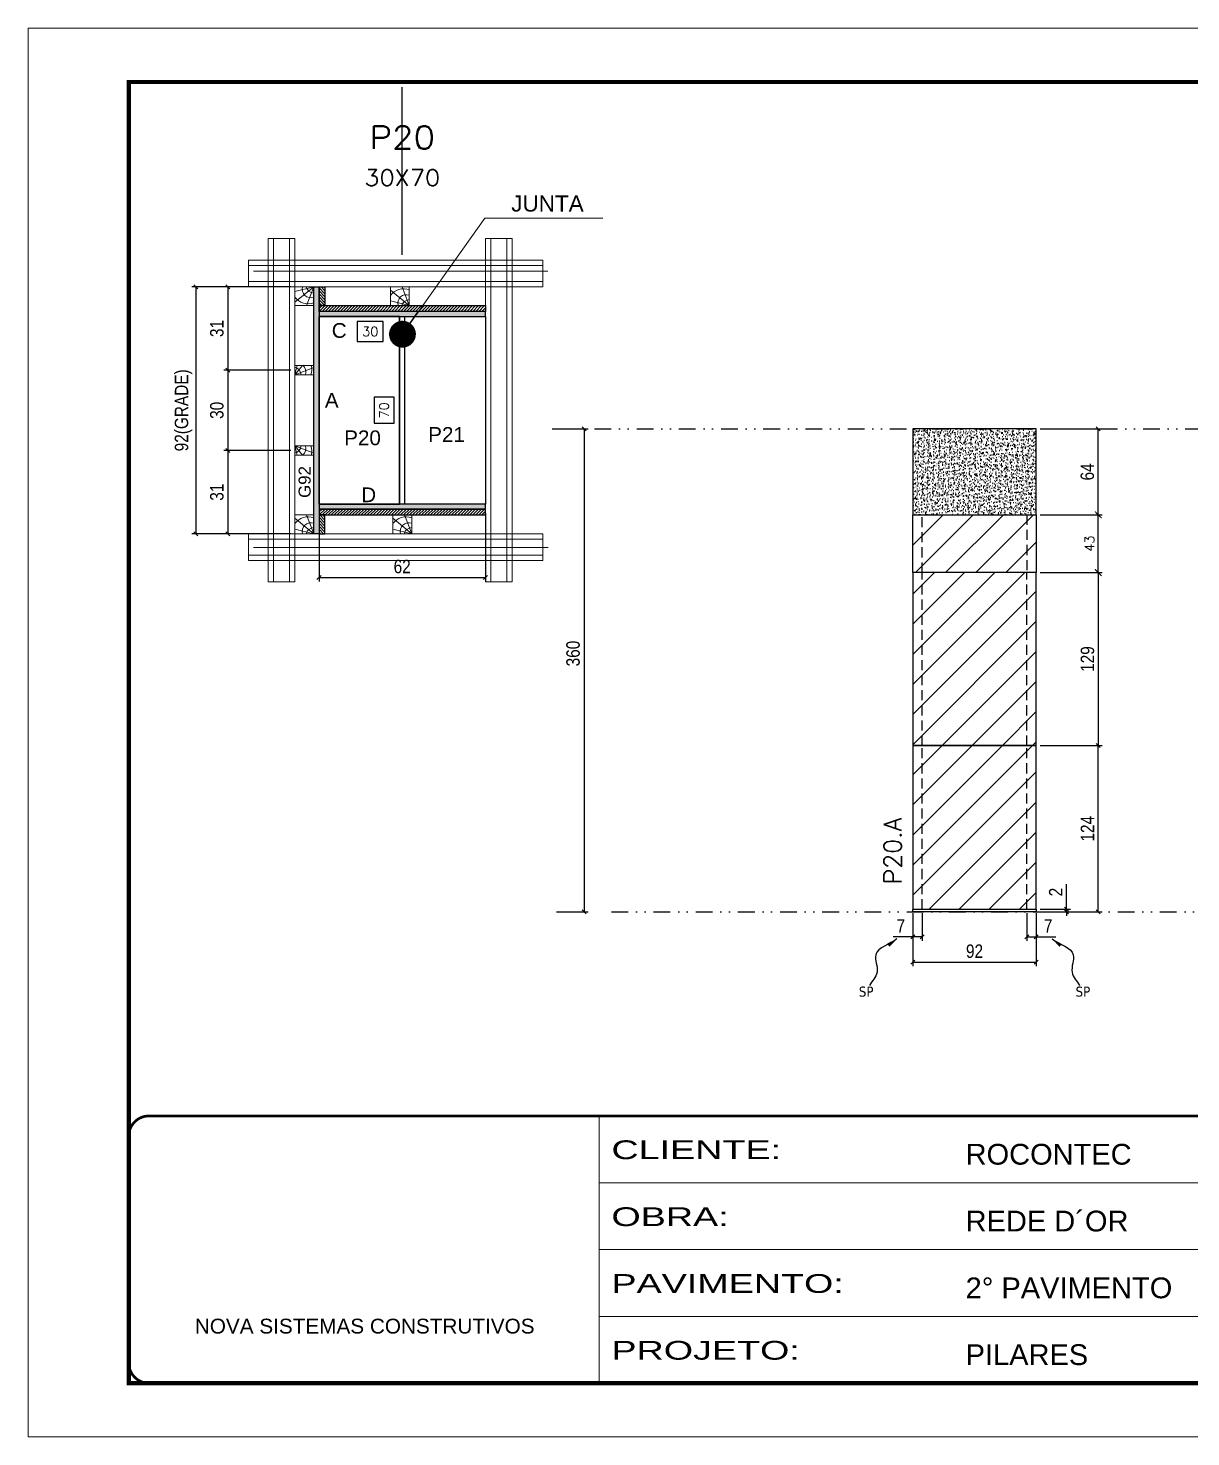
# Model space of a CAD drawing. Extents: x 2949 to 9203, y -16089 to 12527.
# Drawn here: x 2949 to 3816, y -3455 to -2405 of the extents above; entities that cross this region are included whole.
import ezdxf
from ezdxf.enums import TextEntityAlignment as Align

# ---------------------------------------------------------------- set-up
doc = ezdxf.new("R2010")
doc.units = 0
for name, pattern in [('CONTINUO', [0]), ('DASHED', [0.75, 0.5, -0.25]), ('DIVIDE2', [0.625, 0.25, -0.125, 0, -0.125, 0, -0.125]), ('HIDDEN', [0.375, 0.25, -0.125])]:
    doc.linetypes.add(name, pattern=pattern)
for name, color, linetype in [('CHAPA', 1, 'Continuous'), ('COTA', 241, 'Continuous'), ('cotas', 4, 'Continuous'), ('MEIO_PONT', 93, 'Continuous'), ('Nível', 160, 'Continuous'), ('Painéis', 200, 'Continuous'), ('SARRAFO', 251, 'Continuous'), ('Sarrafo de Pressão', 42, 'HIDDEN'), ('texto', 7, 'Continuous'), ('Texto de Titulo', 7, 'Continuous'), ('Texto Qtd Sarr', 242, 'Continuous'), ('TEXTO_GERAL', 7, 'Continuous')]:
    doc.layers.add(name, color=color, linetype=linetype)
for name, color, linetype, lineweight in [('Folhas', 255, 'Continuous', 9), ('Hachura', 251, 'Continuous', 9), ('Madeira', 126, 'Continuous', 18), ('Perfil Metálico', 224, 'Continuous', 18), ('SARRAFO DE PRESSAO', 251, 'DASHED', 9), ('Texto Seção', 7, 'Continuous', 15)]:
    doc.layers.add(name, color=color, linetype=linetype, lineweight=lineweight)
doc.styles.add('ARIAL', font='arial.ttf')
doc.styles.add('COTA TECNICA', font='techl___.ttf', dxfattribs={"height": 10})
doc.styles.add('COTA TECNICA 2X', font='techl___.ttf', dxfattribs={"height": 10})
doc.styles.add('COTA TECNICA-50', font='techl___.ttf', dxfattribs={"height": 10})
doc.styles.add('REGUA-120', font='ROMANS.shx', dxfattribs={"height": 15})
doc.styles.add('ROMANS', font='romans.shx')
doc.styles.add('SANSSERIF', font='sas_____.pfb')
doc.styles.get("Standard").update_dxf_attribs({"font": 'arial.ttf'})
doc.styles.add('Tecnologia', font='')
doc.styles.get('Tecnologia').set_extended_font_data('Forgotten Futurist')
doc.dimstyles.new('3x', dxfattribs={"dimtxt": 10, "dimasz": 5, "dimexe": 7, "dimexo": 5, "dimgap": 4, "dimtad": 1, "dimdec": 4, "dimlfac": 0.333333, "dimdsep": 46, "dimtxsty": 'Standard', "dimblk": 'DOT', "dimcen": 0.09, "dimclrd": 1, "dimclre": 1, "dimclrt": 2, "dimadec": 0, "dimazin": 2, "dimtfac": 1, "dimtdec": 4, "dimtmove": 0, "dimatfit": 3, "dimldrblk": 'DOT', "dimfxl": 1, "dimtolj": 1, "dimtzin": 0, "dimlwd": 9, "dimlwe": 9, "dimarcsym": 0})
doc.dimstyles.new('COTA PAINEL-50', dxfattribs={"dimtxt": 10, "dimasz": 3, "dimexe": 3, "dimexo": 3, "dimgap": 3, "dimtad": 1, "dimdec": 1, "dimzin": 12, "dimdsep": 46, "dimtxsty": 'COTA TECNICA-50', "dimblk1": 'OBLIQUE', "dimblk2": 'OBLIQUE', "dimsah": 1, "dimcen": 0.9, "dimclrd": 4, "dimclre": 4, "dimclrt": 240, "dimadec": 1, "dimazin": 3, "dimtfac": 1, "dimtdec": 1, "dimtmove": 0, "dimatfit": 3, "dimfxl": 1, "dimtolj": 1, "dimtzin": 12, "dimarcsym": 0})
doc.dimstyles.new('Cota Paínel', dxfattribs={"dimtxt": 7, "dimasz": 5, "dimexe": 3, "dimexo": 3, "dimgap": 3, "dimtad": 1, "dimdec": 1, "dimzin": 12, "dimdsep": 46, "dimtxsty": 'ROMANS', "dimblk": 'ARCHTICK', "dimcen": 0, "dimclrd": 4, "dimclre": 4, "dimclrt": 1, "dimadec": 1, "dimazin": 3, "dimtfac": 1, "dimtdec": 1, "dimtmove": 0, "dimatfit": 3, "dimldrblk": 'OBLIQUE', "dimfxl": 1, "dimtolj": 1, "dimtzin": 12, "dimarcsym": 0})
doc.dimstyles.new('PAINEL', dxfattribs={"dimtxt": 10, "dimasz": 3, "dimexe": 3, "dimexo": 3, "dimgap": 3, "dimtad": 1, "dimdec": 1, "dimzin": 12, "dimdsep": 46, "dimtxsty": 'COTA TECNICA', "dimblk1": 'OBLIQUE', "dimblk2": 'OBLIQUE', "dimsah": 1, "dimcen": 0.9, "dimclrd": 4, "dimclre": 4, "dimclrt": 240, "dimadec": 1, "dimazin": 3, "dimtfac": 1, "dimtdec": 1, "dimtmove": 0, "dimatfit": 3, "dimfxl": 1, "dimtolj": 1, "dimtzin": 12, "dimarcsym": 0})
doc.dimstyles.new('SECAO PILAR', dxfattribs={"dimtxt": 10, "dimasz": 3, "dimexe": 3, "dimexo": 3, "dimgap": 3, "dimtad": 1, "dimdec": 1, "dimlfac": 0.5, "dimzin": 12, "dimdsep": 46, "dimtxsty": 'COTA TECNICA 2X', "dimblk1": 'OBLIQUE', "dimblk2": 'OBLIQUE', "dimsah": 1, "dimcen": 0.9, "dimclrd": 256, "dimclre": 256, "dimclrt": 256, "dimadec": 1, "dimazin": 3, "dimtfac": 1, "dimtdec": 1, "dimtmove": 0, "dimatfit": 3, "dimfxl": 1, "dimtolj": 1, "dimtzin": 12, "dimarcsym": 0})
doc.dimstyles.new('SECÇÃO 2', dxfattribs={"dimtxt": 7, "dimasz": 6, "dimexe": 0.18, "dimexo": 2, "dimgap": -4, "dimtad": 3, "dimdec": 1, "dimlfac": 0.5, "dimzin": 12, "dimdsep": 46, "dimtxsty": 'ROMANS', "dimblk": 'ARCHTICK', "dimcen": 0.09, "dimse1": 1, "dimse2": 1, "dimsd1": 1, "dimsd2": 1, "dimclrd": 180, "dimclre": 5, "dimclrt": 1, "dimadec": 0, "dimazin": 3, "dimtfac": 1, "dimtdec": 1, "dimtofl": 0, "dimtmove": 0, "dimatfit": 3, "dimldrblk": 'ARCHTICK', "dimfxl": 1, "dimtolj": 1, "dimtzin": 0, "dimarcsym": 0})
doc.dimstyles.get("Standard").update_dxf_attribs({"dimtxt": 0.18, "dimasz": 0.18, "dimexe": 0.18, "dimexo": 0.0625, "dimgap": 0.09, "dimtad": 0, "dimtih": 1, "dimtoh": 1, "dimdec": 4, "dimzin": 0, "dimdsep": 46, "dimtxsty": 'Standard', "dimcen": 0.09, "dimadec": 0, "dimazin": 0, "dimtfac": 1, "dimtdec": 4, "dimtofl": 0, "dimtmove": 0, "dimatfit": 3, "dimfxl": 1, "dimtolj": 1, "dimtzin": 0, "dimarcsym": 0})
pattern_1 = [(45, (-127542.052, -36496.372), (-11.2253202, 11.2253202), [])]

# ---------------------------------------------------------------- blocks, each defined once
blk = doc.blocks.new('9999999999')
at = {"color": 30, "linetype": 'CONTINUO'}
for p, q in [((98564.6, 34230.2), (98564.6, 34429.4)), ((98564.6, 34379.6), (99584, 34379.6)), ((98564.6, 34329.8), (99488, 34329.8)), ((98564.6, 34280), (99488, 34280))]:
    blk.add_line(p, q, dxfattribs=at)
at = {"color": 30, "linetype": 'CONTINUO', "const_width": 2}
blk.add_lwpolyline([(99584, 34230.2), (99584, 34414.4, 0.414214), (99569, 34429.4), (98229, 34429.4, 0.414214), (98214, 34414.4), (98214, 34245.2, 0.414214), (98229, 34230.2), (99584, 34230.2)], format="xyb", dxfattribs=at)
at = {"layer": 'Folhas'}
blk.add_lwpolyline([(98139, 34190.2), (99624, 34190.2), (99624, 35240.2), (98139, 35240.2)], close=True, dxfattribs=at)
at = {"layer": 'Folhas', "color": 30, "const_width": 3}
blk.add_lwpolyline([(98214, 34230.2), (99584, 34230.2), (99584, 35200.2), (98214, 35200.2)], close=True, dxfattribs=at)
at = {"color": 7, "linetype": 'Continuous', "ltscale": 5, "style": 'ARIAL'}
for s, height, p in [('ROCONTEC', 15.48, (98837.7, 34393.1)), ('REDE D´OR', 15.48, (98837.7, 34343.3)), ('2° PAVIMENTO', 15.483, (98837.7, 34293.5)), ('NOVA SISTEMAS CONSTRUTIVOS', 11.059, (98263.2, 34267.2)), ('PILARES', 15.48, (98837.7, 34243.7))]:
    blk.add_text(s, height=height, dxfattribs=at).set_placement(p)
at = {"layer": 'Folhas', "color": 7, "style": 'Tecnologia', "width": 1.5}
for s, p in [('CLIENTE:', (98573.7, 34397.2)), ('OBRA:', (98573.7, 34347.3)), ('PAVIMENTO:', (98573.7, 34297.5)), ('PROJETO:', (98573.7, 34247.7))]:
    blk.add_text(s, height=14, dxfattribs=at).set_placement(p)
blk = doc.blocks.new('*D1838')
at = {"layer": 'COTA', "color": 180, "lineweight": -2, "transparency": 16777216}
for p, q in [((3221.8, -2679.9), (3206.8, -2679.9)), ((3206.8, -2679.9), (3206.8, -2699.2)), ((3221.8, -2699.2), (3221.8, -2679.9)), ((3206.8, -2699.2), (3221.8, -2699.2))]:
    blk.add_line(p, q, dxfattribs=at)
at = {"layer": 'Defpoints', "color": 0, "transparency": 16777216}
for p in [(3165.8, -2619.6), (3165.8, -2759.6), (3225.8, -2759.6)]:
    blk.add_point(p, dxfattribs=at)
at = {"layer": 'COTA', "color": 1, "transparency": 16777216, "insert": (3214.3, -2689.6), "char_height": 7, "attachment_point": 5, "rotation": 90, "style": 'ROMANS'}
blk.add_mtext('\\A1;70', dxfattribs=at)
blk = doc.blocks.new('_ArchTick')
at = {"color": 0, "linetype": 'ByBlock', "const_width": 0.15}
blk.add_lwpolyline([(-0.5, -0.5), (0.5, 0.5)], dxfattribs=at)
blk = doc.blocks.new('*D1839')
at = {"layer": 'COTA', "color": 180, "lineweight": -2, "transparency": 16777216}
for p, q in [((3213.7, -2623.4), (3194.3, -2623.4)), ((3194.3, -2623.4), (3194.3, -2638.4)), ((3213.7, -2638.4), (3213.7, -2623.4)), ((3194.3, -2638.4), (3213.7, -2638.4))]:
    blk.add_line(p, q, dxfattribs=at)
at = {"layer": 'Defpoints', "color": 0, "transparency": 16777216}
for p in [(3165.8, -2619.6), (3225.8, -2619.6), (3225.8, -2642.4)]:
    blk.add_point(p, dxfattribs=at)
at = {"layer": 'COTA', "color": 1, "transparency": 16777216, "insert": (3204, -2630.9), "char_height": 7, "attachment_point": 5, "style": 'ROMANS'}
blk.add_mtext('\\A1;30', dxfattribs=at)
blk = doc.blocks.new('titulo1')
at = {"layer": 'Defpoints', "color": 252, "linetype": 'HIDDEN', "ltscale": 2}
blk.add_line((0, 0), (0, 125), dxfattribs=at)
at = {"layer": 'Defpoints', "style": 'ROMANS', "oblique": 15}
blk.add_attdef('FOLHA', text='', height=10, dxfattribs=at).set_placement((0, 15.6), align=Align.MIDDLE_CENTER)
at = {"layer": 'Texto Qtd Sarr', "color": 3, "style": 'ROMANS', "oblique": 15}
for tag, height, p in [('TITULO', 17, (0, 71.4)), ('SEÇÃO', 12, (0, 41.5))]:
    blk.add_attdef(tag, text='', height=height, dxfattribs=at).set_placement(p, align=Align.MIDDLE_CENTER)
blk = doc.blocks.new('_Oblique')
at = {"color": 0, "linetype": 'ByBlock', "lineweight": -2}
blk.add_line((-0.5, -0.5), (0.5, 0.5), dxfattribs=at)
blk = doc.blocks.new('*D1840')
at = {"layer": 'COTA', "lineweight": -2, "transparency": 16777216}
for p, q in [((3144.8, -2597.6), (3071.1, -2597.6)), ((3074.1, -2597.6), (3074.1, -2781.6)), ((3144.8, -2781.6), (3071.1, -2781.6))]:
    blk.add_line(p, q, dxfattribs=at)
at = {"layer": 'Defpoints', "color": 0, "transparency": 16777216}
for p in [(3147.8, -2597.6), (3074.1, -2781.6), (3147.8, -2781.6)]:
    blk.add_point(p, dxfattribs=at)
at = {"layer": 'COTA', "lineweight": -2, "transparency": 16777216, "xscale": 3, "yscale": 3, "zscale": 3}
for p, rotation in [((3074.1, -2597.6), 90), ((3074.1, -2781.6), 270)]:
    blk.add_blockref('_Oblique', p, dxfattribs=dict(at, rotation=rotation))
at = {"layer": 'COTA', "transparency": 16777216, "insert": (3064.8, -2689.6), "char_height": 10, "attachment_point": 5, "rotation": 90, "style": 'COTA TECNICA 2X'}
blk.add_mtext('\\A1;92(GRADE)', dxfattribs=at)
blk = doc.blocks.new('*D1841')
at = {"layer": 'COTA', "lineweight": -2, "transparency": 16777216}
for p, q in [((3144.8, -2719.6), (3094.9, -2719.6)), ((3097.9, -2719.6), (3097.9, -2781.6)), ((3144.8, -2781.6), (3094.9, -2781.6))]:
    blk.add_line(p, q, dxfattribs=at)
at = {"layer": 'Defpoints', "color": 0, "transparency": 16777216}
for p in [(3147.8, -2719.6), (3097.9, -2781.6), (3147.8, -2781.6)]:
    blk.add_point(p, dxfattribs=at)
at = {"layer": 'COTA', "lineweight": -2, "transparency": 16777216, "xscale": 3, "yscale": 3, "zscale": 3}
for p, rotation in [((3097.9, -2719.6), 90), ((3097.9, -2781.6), 270)]:
    blk.add_blockref('_Oblique', p, dxfattribs=dict(at, rotation=rotation))
at = {"layer": 'COTA', "transparency": 16777216, "insert": (3089.7, -2750.6), "char_height": 10, "attachment_point": 5, "rotation": 90, "style": 'COTA TECNICA 2X'}
blk.add_mtext('\\A1;31', dxfattribs=at)
blk = doc.blocks.new('PONTALETE')
at = {"layer": 'Madeira'}
for q in [(2.71, 7), (7, 5.76), (7, 1.74)]:
    blk.add_line((0, 0), q, dxfattribs=at)
blk.add_lwpolyline([(0, 0), (7, 0), (7, 7), (0, 7)], close=True, dxfattribs=at)
for centre, radius, start, end in [((2.04, 0.06), 6.23, 37.2818, 109.0913), ((1.09, 0.9), 3.19, 343.603, 109.9847), ((-0.21, -0.78), 3.09, 14.6322, 86.0383)]:
    blk.add_arc(centre, radius, start, end, dxfattribs=at)
blk = doc.blocks.new('MEIO PONTALETE')
at = {"layer": 'Madeira'}
for q in [(2.71, 7), (3.5, 2.88), (3.5, 0.87)]:
    blk.add_line((0, 0), q, dxfattribs=at)
blk.add_lwpolyline([(0, 0), (3.5, 0), (3.5, 7), (0, 7)], close=True, dxfattribs=at)
for centre, radius, start, end in [((2.04, 0.06), 6.23, 76.4499, 109.0913), ((1.09, 0.9), 3.19, 40.9063, 109.9847), ((-0.21, -0.78), 3.09, 14.6322, 86.0383)]:
    blk.add_arc(centre, radius, start, end, dxfattribs=at)
blk = doc.blocks.new('*D1842')
at = {"layer": 'COTA', "lineweight": -2, "transparency": 16777216}
for p, q in [((3144.8, -2597.6), (3094.9, -2597.6)), ((3097.9, -2597.6), (3097.9, -2659.6)), ((3144.8, -2659.6), (3094.9, -2659.6))]:
    blk.add_line(p, q, dxfattribs=at)
at = {"layer": 'Defpoints', "color": 0, "transparency": 16777216}
for p in [(3147.8, -2597.6), (3097.9, -2659.6), (3147.8, -2659.6)]:
    blk.add_point(p, dxfattribs=at)
at = {"layer": 'COTA', "lineweight": -2, "transparency": 16777216, "xscale": 3, "yscale": 3, "zscale": 3}
for p, rotation in [((3097.9, -2597.6), 90), ((3097.9, -2659.6), 270)]:
    blk.add_blockref('_Oblique', p, dxfattribs=dict(at, rotation=rotation))
at = {"layer": 'COTA', "transparency": 16777216, "insert": (3089.7, -2628.6), "char_height": 10, "attachment_point": 5, "rotation": 90, "style": 'COTA TECNICA 2X'}
blk.add_mtext('\\A1;31', dxfattribs=at)
blk = doc.blocks.new('*D1843')
at = {"layer": 'COTA', "lineweight": -2, "transparency": 16777216}
for p, q in [((3144.8, -2659.6), (3094.9, -2659.6)), ((3097.9, -2659.6), (3097.9, -2719.6)), ((3144.8, -2719.6), (3094.9, -2719.6))]:
    blk.add_line(p, q, dxfattribs=at)
at = {"layer": 'Defpoints', "color": 0, "transparency": 16777216}
for p in [(3147.8, -2659.6), (3097.9, -2719.6), (3147.8, -2719.6)]:
    blk.add_point(p, dxfattribs=at)
at = {"layer": 'COTA', "lineweight": -2, "transparency": 16777216, "xscale": 3, "yscale": 3, "zscale": 3}
for p, rotation in [((3097.9, -2659.6), 90), ((3097.9, -2719.6), 270)]:
    blk.add_blockref('_Oblique', p, dxfattribs=dict(at, rotation=rotation))
at = {"layer": 'COTA', "transparency": 16777216, "insert": (3089.7, -2689.6), "char_height": 10, "attachment_point": 5, "rotation": 90, "style": 'COTA TECNICA 2X'}
blk.add_mtext('\\A1;30', dxfattribs=at)
blk = doc.blocks.new('*D1856')
at = {"layer": 'COTA', "lineweight": -2, "transparency": 16777216}
for p, q in [((3165.8, -2766.2), (3165.8, -2817.2)), ((3289.8, -2766.2), (3289.8, -2817.2)), ((3165.8, -2814.2), (3289.8, -2814.2))]:
    blk.add_line(p, q, dxfattribs=at)
at = {"layer": 'Defpoints', "color": 0, "transparency": 16777216}
for p in [(3165.8, -2763.2), (3289.8, -2763.2), (3289.8, -2814.2)]:
    blk.add_point(p, dxfattribs=at)
at = {"layer": 'COTA', "lineweight": -2, "transparency": 16777216, "xscale": 3, "yscale": 3, "zscale": 3, "rotation": 180}
blk.add_blockref('_Oblique', (3165.8, -2814.2), dxfattribs=at)
at = {"layer": 'COTA', "lineweight": -2, "transparency": 16777216, "xscale": 3, "yscale": 3, "zscale": 3}
blk.add_blockref('_Oblique', (3289.8, -2814.2), dxfattribs=at)
at = {"layer": 'COTA', "transparency": 16777216, "insert": (3227.8, -2806.1), "char_height": 10, "attachment_point": 5, "style": 'COTA TECNICA 2X'}
blk.add_mtext('\\A1;62', dxfattribs=at)
blk = doc.blocks.new('*D1859')
at = {"layer": 'cotas', "color": 4, "linetype": 'ByBlock', "lineweight": -2, "transparency": 16777216}
for p, q in [((3342.7, -2703.5), (3366.4, -2703.5)), ((3363.4, -2703.5), (3363.4, -3063.5)), ((3342.7, -3063.5), (3366.4, -3063.5))]:
    blk.add_line(p, q, dxfattribs=at)
at = {"layer": 'Defpoints', "color": 0, "linetype": 'ByBlock', "transparency": 16777216}
for p in [(3339.7, -2703.5), (3339.7, -3063.5), (3363.4, -3063.5)]:
    blk.add_point(p, dxfattribs=at)
at = {"layer": 'cotas', "color": 4, "linetype": 'ByBlock', "lineweight": -2, "transparency": 16777216, "xscale": 3, "yscale": 3, "zscale": 3}
for p, rotation in [((3363.4, -2703.5), 90), ((3363.4, -3063.5), 270)]:
    blk.add_blockref('_Oblique', p, dxfattribs=dict(at, rotation=rotation))
at = {"layer": 'cotas', "color": 240, "linetype": 'ByBlock', "transparency": 16777216, "insert": (3355.2, -2870.9), "char_height": 10, "attachment_point": 5, "rotation": 90, "style": 'COTA TECNICA'}
blk.add_mtext('\\A1;360', dxfattribs=at)
blk = doc.blocks.new('*D1846')
at = {"layer": 'COTA', "color": 4, "lineweight": -2, "transparency": 16777216}
for p, q in [((3608.4, -3064.5), (3608.4, -3103.9)), ((3700.4, -3064.5), (3700.4, -3103.9)), ((3608.4, -3100.9), (3700.4, -3100.9))]:
    blk.add_line(p, q, dxfattribs=at)
at = {"layer": 'Defpoints', "color": 0, "transparency": 16777216}
for p in [(3608.4, -3061.5), (3700.4, -3061.5), (3700.4, -3100.9)]:
    blk.add_point(p, dxfattribs=at)
at = {"layer": 'COTA', "color": 4, "lineweight": -2, "transparency": 16777216, "xscale": 3, "yscale": 3, "zscale": 3, "rotation": 180}
blk.add_blockref('_Oblique', (3608.4, -3100.9), dxfattribs=at)
at = {"layer": 'COTA', "color": 4, "lineweight": -2, "transparency": 16777216, "xscale": 3, "yscale": 3, "zscale": 3}
blk.add_blockref('_Oblique', (3700.4, -3100.9), dxfattribs=at)
at = {"layer": 'COTA', "color": 240, "transparency": 16777216, "insert": (3654.4, -3092.8), "char_height": 10, "attachment_point": 5, "style": 'COTA TECNICA'}
blk.add_mtext('\\A1;92', dxfattribs=at)
blk = doc.blocks.new('*D1847')
at = {"layer": 'COTA', "color": 4, "lineweight": -2, "transparency": 16777216}
for p, q in [((3703.4, -2703.5), (3749.6, -2703.5)), ((3746.6, -2767.5), (3746.6, -2703.5)), ((3703.4, -2767.5), (3749.6, -2767.5))]:
    blk.add_line(p, q, dxfattribs=at)
at = {"layer": 'Defpoints', "color": 0, "transparency": 16777216}
for p in [(3700.4, -2703.5), (3746.6, -2703.5), (3700.4, -2767.5)]:
    blk.add_point(p, dxfattribs=at)
at = {"layer": 'COTA', "color": 4, "lineweight": -2, "transparency": 16777216, "xscale": 3, "yscale": 3, "zscale": 3}
for p, rotation in [((3746.6, -2703.5), 90), ((3746.6, -2767.5), 270)]:
    blk.add_blockref('_Oblique', p, dxfattribs=dict(at, rotation=rotation))
at = {"layer": 'COTA', "color": 240, "transparency": 16777216, "insert": (3738.5, -2735.5), "char_height": 10, "attachment_point": 5, "rotation": 90, "style": 'COTA TECNICA'}
blk.add_mtext('\\A1;64', dxfattribs=at)
blk = doc.blocks.new('*D1848')
at = {"layer": 'COTA', "color": 4, "lineweight": -2, "transparency": 16777216}
for p, q in [((3615.4, -3064.5), (3615.4, -3085)), ((3608.4, -3066.5), (3608.4, -3085)), ((3608.4, -3082), (3593.7, -3082)), ((3615.4, -3082), (3608.4, -3082))]:
    blk.add_line(p, q, dxfattribs=at)
at = {"layer": 'Defpoints', "color": 0, "transparency": 16777216}
for p in [(3608.4, -3063.5), (3615.4, -3061.5), (3608.4, -3082)]:
    blk.add_point(p, dxfattribs=at)
at = {"layer": 'COTA', "color": 4, "lineweight": -2, "transparency": 16777216, "xscale": 3, "yscale": 3, "zscale": 3, "rotation": 180}
blk.add_blockref('_Oblique', (3608.4, -3082), dxfattribs=at)
at = {"layer": 'COTA', "color": 4, "lineweight": -2, "transparency": 16777216, "xscale": 3, "yscale": 3, "zscale": 3}
blk.add_blockref('_Oblique', (3615.4, -3082), dxfattribs=at)
at = {"layer": 'COTA', "color": 240, "transparency": 16777216, "insert": (3599.5, -3073.9), "char_height": 10, "attachment_point": 5, "style": 'COTA TECNICA-50'}
blk.add_mtext('\\A1;7', dxfattribs=at)
blk = doc.blocks.new('*D1849')
at = {"layer": 'COTA', "color": 4, "lineweight": -2, "transparency": 16777216}
for p, q in [((3693.4, -3064.5), (3693.4, -3085)), ((3700.4, -3066.5), (3700.4, -3085)), ((3693.4, -3082), (3700.4, -3082)), ((3700.4, -3082), (3715.1, -3082))]:
    blk.add_line(p, q, dxfattribs=at)
at = {"layer": 'Defpoints', "color": 0, "transparency": 16777216}
for p in [(3693.4, -3061.5), (3700.4, -3063.5), (3700.4, -3082)]:
    blk.add_point(p, dxfattribs=at)
at = {"layer": 'COTA', "color": 4, "lineweight": -2, "transparency": 16777216, "xscale": 3, "yscale": 3, "zscale": 3, "rotation": 180}
blk.add_blockref('_Oblique', (3693.4, -3082), dxfattribs=at)
at = {"layer": 'COTA', "color": 4, "lineweight": -2, "transparency": 16777216, "xscale": 3, "yscale": 3, "zscale": 3}
blk.add_blockref('_Oblique', (3700.4, -3082), dxfattribs=at)
at = {"layer": 'COTA', "color": 240, "transparency": 16777216, "insert": (3709.3, -3073.9), "char_height": 10, "attachment_point": 5, "style": 'COTA TECNICA-50'}
blk.add_mtext('\\A1;7', dxfattribs=at)
blk = doc.blocks.new('*D1850')
at = {"layer": 'COTA', "color": 4, "lineweight": -2, "transparency": 16777216}
for p, q in [((3703.4, -2939.5), (3749.6, -2939.5)), ((3746.6, -3063.5), (3746.6, -2939.5)), ((3703.4, -3063.5), (3749.6, -3063.5))]:
    blk.add_line(p, q, dxfattribs=at)
at = {"layer": 'Defpoints', "color": 0, "transparency": 16777216}
for p in [(3700.4, -2939.5), (3746.6, -2939.5), (3700.4, -3063.5)]:
    blk.add_point(p, dxfattribs=at)
at = {"layer": 'COTA', "color": 4, "lineweight": -2, "transparency": 16777216, "xscale": 3, "yscale": 3, "zscale": 3}
for p, rotation in [((3746.6, -2939.5), 90), ((3746.6, -3063.5), 270)]:
    blk.add_blockref('_Oblique', p, dxfattribs=dict(at, rotation=rotation))
at = {"layer": 'COTA', "color": 240, "transparency": 16777216, "insert": (3738.6, -3001.5), "char_height": 10, "attachment_point": 5, "rotation": 90, "style": 'COTA TECNICA-50'}
blk.add_mtext('\\A1;124', dxfattribs=at)
blk = doc.blocks.new('*D1851')
at = {"layer": 'COTA', "color": 4, "lineweight": -2, "transparency": 16777216}
for p, q in [((3722.9, -3061.5), (3722.9, -3042.7)), ((3703.4, -3061.5), (3725.9, -3061.5)), ((3703.4, -3063.5), (3725.9, -3063.5)), ((3722.9, -3063.5), (3722.9, -3061.5)), ((3722.9, -3063.5), (3722.9, -3066.5))]:
    blk.add_line(p, q, dxfattribs=at)
at = {"layer": 'Defpoints', "color": 0, "transparency": 16777216}
for p in [(3700.4, -3061.5), (3700.4, -3063.5), (3722.9, -3063.5)]:
    blk.add_point(p, dxfattribs=at)
at = {"layer": 'COTA', "color": 4, "lineweight": -2, "transparency": 16777216, "xscale": 3, "yscale": 3, "zscale": 3}
for p, rotation in [((3722.9, -3061.5), 270), ((3722.9, -3063.5), 90)]:
    blk.add_blockref('_Oblique', p, dxfattribs=dict(at, rotation=rotation))
at = {"layer": 'COTA', "color": 240, "transparency": 16777216, "insert": (3714.9, -3048.7), "char_height": 10, "attachment_point": 5, "rotation": 90, "style": 'COTA TECNICA-50'}
blk.add_mtext('\\A1;2', dxfattribs=at)
blk = doc.blocks.new('*D1852')
at = {"layer": 'COTA', "color": 4, "linetype": 'ByBlock', "lineweight": -2, "transparency": 16777216}
for p, q in [((3703.4, -2810.5), (3749.6, -2810.5)), ((3746.6, -2810.5), (3746.6, -2939.5)), ((3703.4, -2939.5), (3749.6, -2939.5))]:
    blk.add_line(p, q, dxfattribs=at)
at = {"layer": 'Defpoints', "color": 0, "linetype": 'ByBlock', "transparency": 16777216}
for p in [(3700.4, -2810.5), (3700.4, -2939.5), (3746.6, -2939.5)]:
    blk.add_point(p, dxfattribs=at)
at = {"layer": 'COTA', "color": 4, "linetype": 'ByBlock', "lineweight": -2, "transparency": 16777216, "xscale": 3, "yscale": 3, "zscale": 3}
for p, rotation in [((3746.6, -2810.5), 90), ((3746.6, -2939.5), 270)]:
    blk.add_blockref('_Oblique', p, dxfattribs=dict(at, rotation=rotation))
at = {"layer": 'COTA', "color": 240, "linetype": 'ByBlock', "transparency": 16777216, "insert": (3738.6, -2875), "char_height": 10, "attachment_point": 5, "rotation": 90, "style": 'COTA TECNICA'}
blk.add_mtext('\\A1;129', dxfattribs=at)
blk = doc.blocks.new('_Dot')
at = {"color": 0, "linetype": 'ByBlock', "lineweight": -2}
blk.add_line((-0.5, 0), (-1, 0), dxfattribs=at)
at = {"color": 0, "linetype": 'ByBlock', "const_width": 0.5}
blk.add_lwpolyline([(-0.25, 0, 1), (0.25, 0, 1)], format="xyb", close=True, dxfattribs=at)
blk = doc.blocks.new('*D1855')
at = {"layer": 'COTA', "color": 4, "lineweight": -2, "transparency": 16777216}
for p, q in [((3703.4, -2767.5), (3749.6, -2767.5)), ((3746.6, -2810.5), (3746.6, -2767.5)), ((3703.4, -2810.5), (3749.6, -2810.5))]:
    blk.add_line(p, q, dxfattribs=at)
at = {"layer": 'Defpoints', "color": 0, "transparency": 16777216}
for p in [(3700.4, -2767.5), (3746.6, -2767.5), (3700.4, -2810.5)]:
    blk.add_point(p, dxfattribs=at)
at = {"layer": 'COTA', "color": 4, "lineweight": -2, "transparency": 16777216, "xscale": 5, "yscale": 5, "zscale": 5}
for p, rotation in [((3746.6, -2767.5), 90), ((3746.6, -2810.5), 270)]:
    blk.add_blockref('_ArchTick', p, dxfattribs=dict(at, rotation=rotation))
at = {"layer": 'COTA', "color": 1, "transparency": 16777216, "insert": (3740.1, -2789), "char_height": 7, "attachment_point": 5, "rotation": 90, "style": 'ROMANS'}
blk.add_mtext('\\A1;43', dxfattribs=at)

msp = doc.modelspace()

# ---------------------------------------------------------------- hatches: boundary and pattern name
at = {"layer": 'COTA', "linetype": 'ByBlock'}
h = msp.add_hatch(dxfattribs=at)
h.set_pattern_fill('AR-CONC', color=256, scale=0.03)
h.set_pattern_definition([(50, (-127803.381, -31860.8714), (5.46554007, -0.47817257), [0.5715, -6.2865]), (355, (-127803.381, -31860.8714), (-1.05730264, 5.73170536), [0.4572, -5.02921753]), (100.4514447, (-127802.9257, -31860.911), (4.40823741, 5.25353256), [0.48570026, -5.34270734]), (46.1842, (-127803.381, -31859.3474), (8.13237123, -1.26126984), [0.85725, -9.42975]), (96.6355576, (-127802.7035, -31859.4525), (7.122124, 7.42278374), [0.7285507, -8.01406824]), (351.184151, (-127803.381, -31859.347), (7.122124, 7.42278374), [0.685799, -7.54379196]), (21, (-127802.619, -31859.7284), (4.54843174, -3.06795595), [0.5715, -6.2865]), (326, (-127802.619, -31859.7284), (1.85406085, 5.52563898), [0.4572, -5.0292]), (71.451445, (-127802.24, -31859.984), (6.40249258, 2.45768307), [0.48570026, -5.34269813]), (37.5, (-127803.3812, -31860.8714), (0.092658098, 2.536651166), [0, -4.96824, 0, -5.1054, 0, -5.04825]), (7.5, (-127803.3812, -31860.8714), (2.004589875, 3.005417245), [0, -2.91084, 0, -4.85394, 0, -1.92405]), (327.5, (-127805.0804, -31860.8714), (4.067717855, -0.17186232), [0, -1.905, 0, -5.9436, 0, -7.8867]), (317.5, (-127805.8424, -31860.8714), (4.44387544, 0.76279473), [0, -2.4765, 0, -3.94716, 0, -5.6007])])
h.paths.add_polyline_path([(3608.4, -2767.46), (3700.4, -2767.46), (3700.4, -2703.46), (3608.4, -2703.46)])
at = {"layer": 'Hachura'}
h = msp.add_hatch(color=256, dxfattribs=at)
h.dxf.hatch_style = 1
h.paths.add_polyline_path([(3165.83, -2781.56), (3161.83, -2781.56), (3161.83, -2597.56), (3165.83, -2597.56)])
h = msp.add_hatch(color=256, dxfattribs=at)
h.dxf.hatch_style = 1
h.paths.add_polyline_path([(3165.83, -2781.56), (3161.83, -2781.56), (3161.83, -2597.56), (3165.83, -2597.56)])
h = msp.add_hatch(dxfattribs=at)
h.set_pattern_fill('ANSI31', color=256, scale=0.5, angle=90, style=0)
h.set_pattern_definition([(135, (-19725.5793, 6526.3882), (-1.12253202, -1.12253202), [])])
h.paths.add_polyline_path([(3165.83, -2611.56), (3170.23, -2611.56), (3170.23, -2597.56), (3165.83, -2597.56)])
h = msp.add_hatch(dxfattribs=at)
h.set_pattern_fill('ANSI31', color=256, scale=0.5, style=0)
h.set_pattern_definition([(45, (12339.7807, 20313.4445), (-1.12253202, 1.12253202), [])])
h.paths.add_polyline_path([(3289.83, -2615.96), (3289.83, -2611.56), (3165.83, -2611.56), (3165.83, -2615.96)])
h = msp.add_hatch(color=256, dxfattribs=at)
h.dxf.hatch_style = 1
h.paths.add_polyline_path([(3165.83, -2615.96), (3165.83, -2619.56), (3289.83, -2619.56), (3289.83, -2615.96)])
h = msp.add_hatch(color=256, dxfattribs=at)
h.dxf.hatch_style = 1
h.paths.add_polyline_path([(3165.83, -2615.96), (3165.83, -2619.56), (3289.83, -2619.56), (3289.83, -2615.96)])
h = msp.add_hatch(color=256, dxfattribs=at)
h.dxf.hatch_style = 1
h.paths.add_polyline_path([(3165.83, -2759.56), (3165.83, -2763.16), (3289.83, -2763.16), (3289.83, -2759.56)])
h = msp.add_hatch(color=256, dxfattribs=at)
h.dxf.hatch_style = 1
h.paths.add_polyline_path([(3165.83, -2759.56), (3165.83, -2763.16), (3289.83, -2763.16), (3289.83, -2759.56)])
h = msp.add_hatch(dxfattribs=at)
h.set_pattern_fill('ANSI31', color=256, scale=0.5, style=0)
h.set_pattern_definition([(45, (12714.7807, 20128.2445), (-1.12253202, 1.12253202), [])])
h.paths.add_polyline_path([(3289.83, -2763.16), (3289.83, -2767.56), (3165.83, -2767.56), (3165.83, -2763.16)])
h = msp.add_hatch(dxfattribs=at)
h.set_pattern_fill('ANSI31', color=256, scale=0.5, angle=90, style=0)
h.set_pattern_definition([(135, (-19725.5793, 6721.3882), (-1.12253202, -1.12253202), [])])
h.paths.add_polyline_path([(3165.83, -2767.56), (3170.23, -2767.56), (3170.23, -2781.56), (3165.83, -2781.56)])
h = msp.add_hatch(dxfattribs=at)
h.set_pattern_fill('ANSI31', color=256, scale=5)
h.paths.add_polyline_path([(3700.4, -2767.46), (3608.4, -2767.46), (3608.4, -2810.46), (3700.4, -2810.46)])
at = {"layer": 'Hachura', "linetype": 'ByBlock'}
h = msp.add_hatch(dxfattribs=at)
h.set_pattern_fill('ANSI31', color=256, scale=5)
h.set_pattern_definition(pattern_1)
h.paths.add_polyline_path([(3700.4, -2810.46), (3608.4, -2810.46), (3608.4, -2939.46), (3700.4, -2939.46)])
h = msp.add_hatch(dxfattribs=at)
h.set_pattern_fill('ANSI31', color=256, scale=5)
h.set_pattern_definition(pattern_1)
h.paths.add_polyline_path([(3700.4, -2939.46), (3608.4, -2939.46), (3608.4, -3061.46), (3700.4, -3061.46)])

# ---------------------------------------------------------------- linework, layer by layer
for points in [[(3165.83, -2619.56), (3225.83, -2619.56), (3225.83, -2759.56), (3165.83, -2759.56)], [(3229.83, -2619.56), (3289.83, -2619.56), (3289.83, -2759.56), (3229.83, -2759.56)]]:
    msp.add_lwpolyline(points, close=True)
at = {"layer": 'CHAPA'}
for p, q in [((3225.83, -2759.56), (3225.83, -2619.56)), ((3229.83, -2759.56), (3229.83, -2619.56))]:
    msp.add_line(p, q, dxfattribs=at)
for points in [[(3165.83, -2781.56), (3161.83, -2781.56), (3161.83, -2597.56), (3165.83, -2597.56)], [(3165.83, -2781.56), (3161.83, -2781.56), (3161.83, -2597.56), (3165.83, -2597.56)], [(3165.83, -2615.96), (3165.83, -2619.56), (3289.83, -2619.56), (3289.83, -2615.96)], [(3165.83, -2615.96), (3165.83, -2619.56), (3289.83, -2619.56), (3289.83, -2615.96)], [(3165.83, -2759.56), (3165.83, -2763.16), (3289.83, -2763.16), (3289.83, -2759.56)], [(3165.83, -2759.56), (3165.83, -2763.16), (3289.83, -2763.16), (3289.83, -2759.56)]]:
    msp.add_lwpolyline(points, close=True, dxfattribs=at)
at = {"layer": 'COTA', "linetype": 'ByBlock'}
msp.add_lwpolyline([(3608.4, -2767.46), (3700.4, -2767.46), (3700.4, -2703.46), (3608.4, -2703.46)], close=True, dxfattribs=at)
at = {"layer": 'Hachura'}
for p, q in [((3117.03, -2585.79), (3336.3, -2585.77)), ((3117.03, -2791.84), (3336.62, -2791.85))]:
    msp.add_line(p, q, dxfattribs=at)
at = {"layer": 'Madeira'}
msp.add_lwpolyline([(3161.83, -2781.56), (3147.83, -2781.56), (3147.83, -2597.56), (3161.83, -2597.56)], close=True, dxfattribs=at)
at = {"layer": 'Nível', "color": 4, "linetype": 'DIVIDE2', "ltscale": 50}
for p, q in [((3339.69, -2703.46), (4394.03, -2703.46)), ((3383.69, -3063.46), (4394.03, -3063.46))]:
    msp.add_line(p, q, dxfattribs=at)
at = {"layer": 'Painéis'}
for p, q in [((3608.4, -2767.46), (3700.4, -2767.46)), ((3608.4, -2810.46), (3608.4, -2767.46)), ((3700.4, -2767.46), (3700.4, -2810.46)), ((3700.4, -2810.46), (3608.4, -2810.46))]:
    msp.add_line(p, q, dxfattribs=at)
for points in [[(3225.83, -2619.56), (3165.83, -2619.56), (3165.83, -2759.56), (3225.83, -2759.56)], [(3608.4, -2939.46), (3700.4, -2939.46), (3700.4, -2810.46), (3608.4, -2810.46)], [(3608.4, -3061.46), (3700.4, -3061.46), (3700.4, -2939.46), (3608.4, -2939.46)], [(3608.4, -3061.46), (3700.4, -3061.46), (3700.4, -3063.46), (3608.4, -3063.46)]]:
    msp.add_lwpolyline(points, close=True, dxfattribs=at)
at = {"layer": 'Perfil Metálico'}
for points in [[(3127.83, -2817.56), (3147.83, -2817.56), (3147.83, -2561.56), (3127.83, -2561.56)], [(3143.83, -2561.56), (3131.83, -2561.56), (3131.83, -2817.56), (3143.83, -2817.56)], [(3309.83, -2817.56), (3289.83, -2817.56), (3289.83, -2561.56), (3309.83, -2561.56)], [(3293.83, -2561.56), (3305.83, -2561.56), (3305.83, -2817.56), (3293.83, -2817.56)], [(3113.21, -2577.56), (3113.21, -2597.56), (3332.52, -2597.56), (3332.52, -2577.56)], [(3332.52, -2593.56), (3332.52, -2581.56), (3113.21, -2581.56), (3113.21, -2593.56)], [(3113.21, -2781.56), (3113.21, -2801.56), (3332.52, -2801.56), (3332.52, -2781.56)], [(3332.52, -2797.56), (3332.52, -2785.56), (3113.21, -2785.56), (3113.21, -2797.56)]]:
    msp.add_lwpolyline(points, close=True, dxfattribs=at)
at = {"layer": 'SARRAFO'}
for points in [[(3170.23, -2597.56), (3170.23, -2611.56), (3165.83, -2611.56), (3165.83, -2597.56)], [(3165.83, -2611.56), (3289.83, -2611.56), (3289.83, -2615.96), (3165.83, -2615.96)], [(3165.83, -2767.56), (3289.83, -2767.56), (3289.83, -2763.16), (3165.83, -2763.16)], [(3170.23, -2781.56), (3170.23, -2767.56), (3165.83, -2767.56), (3165.83, -2781.56)]]:
    msp.add_lwpolyline(points, close=True, dxfattribs=at)
at = {"layer": 'Sarrafo de Pressão', "ltscale": 30}
for p, q in [((3615.4, -2810.46), (3615.4, -2767.46)), ((3693.4, -2767.46), (3693.4, -2810.46)), ((3615.4, -2939.46), (3615.4, -2810.46)), ((3693.4, -2939.46), (3693.4, -2810.46)), ((3615.4, -3061.46), (3615.4, -2939.46)), ((3693.4, -3061.46), (3693.4, -2939.46))]:
    msp.add_line(p, q, dxfattribs=at)

# ---------------------------------------------------------------- block references
at = {"layer": 'MEIO_PONT'}
for name, p, xscale, yscale, zscale, rotation in [('PONTALETE', (3161.83, -2597.56), 2, 2, 2, 180), ('MEIO PONTALETE', (3147.83, -2663.06), -1.999999997962732, 1.999999997962732, 1.999999997962732, 270), ('MEIO PONTALETE', (3147.83, -2716.06), 1.999999997962732, 1.999999997962732, 1.999999997962732, 270)]:
    msp.add_blockref(name, p, dxfattribs=dict(at, xscale=xscale, yscale=yscale, zscale=zscale, rotation=rotation))
at = {"layer": 'MEIO_PONT', "xscale": -2, "yscale": 2, "zscale": 2}
for p in [(3233.09, -2611.56), (3161.83, -2781.56), (3234.88, -2781.56)]:
    msp.add_blockref('PONTALETE', p, dxfattribs=at)
at = {"layer": 'SARRAFO DE PRESSAO', "color": 6, "linetype": 'ByBlock'}
msp.add_blockref('9999999999', (-95189.94, -37644.95), dxfattribs=at)
at = {"layer": 'Texto Seção'}
ref = msp.add_blockref('titulo1', (3227.83, -2573.69), dxfattribs=at)
ref.add_attrib('TITULO', 'P20', dxfattribs={"layer": 'Texto de Titulo', "color": 7, "height": 17, "style": 'ROMANS', "width": 1.1}).set_placement((3227.83, -2486.19), align=Align.MIDDLE_CENTER)
ref.add_attrib('SEÇÃO', '30X70', dxfattribs={"layer": 'Texto de Titulo', "color": 7, "height": 12, "style": 'ROMANS', "width": 1.1}).set_placement((3227.83, -2516.19), align=Align.MIDDLE_CENTER)

# ---------------------------------------------------------------- texts
at = {"color": 0, "linetype": 'Continuous', "ltscale": 5, "style": 'ARIAL'}
msp.add_text('JUNTA', height=12, dxfattribs=at).set_placement((3309.08, -2541.44))
at = {"layer": 'texto', "color": 0, "char_height": 7.5, "attachment_point": 5}
for insert in [(3573.62, -3122.95), (3735.18, -3122.95)]:
    msp.add_mtext('{\\fTahoma|b0|i0|c0|p34;\\C4;SP}', dxfattribs=dict(at, insert=insert))
at = {"layer": 'Texto Seção', "insert": (3599.85, -3042.99), "char_height": 13, "width": 285.3299, "attachment_point": 7, "rotation": 90, "style": 'REGUA-120'}
msp.add_mtext('P20.A', dxfattribs=at)
at = {"layer": 'TEXTO_GERAL', "style": 'ARIAL'}
for s, p in [('C', (3180.85, -2630.06)), ('A', (3175.29, -2682.12)), ('P20', (3198.25, -2710.09)), ('P21', (3260.87, -2707.59)), ('D', (3202.83, -2752.56))]:
    msp.add_text(s, height=11, dxfattribs=at).set_placement(p, align=Align.MIDDLE_CENTER)
at = {"layer": 'TEXTO_GERAL', "color": 0, "linetype": 'Continuous', "style": 'SANSSERIF'}
msp.add_text('G92', height=9, rotation=90, dxfattribs=at).set_placement((3155.1, -2754.9), align=Align.MIDDLE_LEFT)

# ---------------------------------------------------------------- dimensions: what is measured, and where the dimension line sits
at = {"layer": 'COTA'}
dim = msp.add_linear_dim(base=(3074.05, -2781.56), p1=(3147.83, -2597.56), p2=(3147.83, -2781.56), angle=270, text='<>(GRADE)', dimstyle='SECAO PILAR', dxfattribs=at)
dim.commit()
dim.dimension.update_dxf_attribs({"geometry": '*D1840', "text_midpoint": (3064.83, -2689.56)})
for base, p1, p2, angle, dimstyle, picture, middle in [((3097.89, -2659.56), (3147.83, -2597.56), (3147.83, -2659.56), 270, 'SECAO PILAR', '*D1842', (3089.67, -2628.56)), ((3097.89, -2719.56), (3147.83, -2659.56), (3147.83, -2719.56), 270, 'SECAO PILAR', '*D1843', (3089.67, -2689.56)), ((3097.89, -2781.56), (3147.83, -2719.56), (3147.83, -2781.56), 270, 'SECAO PILAR', '*D1841', (3089.67, -2750.56)), ((3746.64, -2767.46), (3700.4, -2810.46), (3700.4, -2767.46), 90, 'Cota Paínel', '*D1855', (3740.14, -2788.96)), ((3746.64, -2939.46), (3700.4, -3063.46), (3700.4, -2939.46), 90, 'COTA PAINEL-50', '*D1850', (3738.57, -3001.46)), ((3608.4, -3081.97), (3615.4, -3061.46), (3608.4, -3063.46), 180, 'COTA PAINEL-50', '*D1848', (3599.53, -3073.9))]:
    dim = msp.add_linear_dim(base=base, p1=p1, p2=p2, angle=angle, dimstyle=dimstyle, dxfattribs=at)
    dim.commit()
    dim.dimension.update_dxf_attribs({"geometry": picture, "text_midpoint": middle})
for base, p1, p2, angle, dimstyle, picture, middle in [((3225.83, -2759.56), (3165.83, -2619.56), (3165.83, -2759.56), 270, 'SECÇÃO 2', '*D1838', (3225.83, -2689.56)), ((3722.93, -3063.46), (3700.4, -3061.46), (3700.4, -3063.46), 90, 'COTA PAINEL-50', '*D1851', (3722.93, -3048.71))]:
    dim = msp.add_linear_dim(base=base, p1=p1, p2=p2, angle=angle, dimstyle=dimstyle, dxfattribs=at)
    dim.commit()
    dim.dimension.update_dxf_attribs({"geometry": picture, "text_midpoint": middle, "dimtype": 160})
dim = msp.add_linear_dim(base=(3225.83, -2642.36), p1=(3165.83, -2619.56), p2=(3225.83, -2619.56), dimstyle='SECÇÃO 2', dxfattribs=at)
dim.commit()
dim.dimension.update_dxf_attribs({"geometry": '*D1839', "text_midpoint": (3204.01, -2642.36), "dimtype": 160})
dim = msp.add_linear_dim(base=(3746.64, -2703.46), p1=(3700.4, -2767.46), p2=(3700.4, -2703.46), angle=90, dimstyle='PAINEL', override={"dimarcsym": 2}, dxfattribs=at)
dim.commit()
dim.dimension.update_dxf_attribs({"geometry": '*D1847', "text_midpoint": (3746.64, -2735.46), "dimtype": 160})
for base, p1, p2, dimstyle, picture, middle in [((3289.83, -2814.2), (3165.83, -2763.16), (3289.83, -2763.16), 'SECAO PILAR', '*D1856', (3227.83, -2806.1)), ((3700.4, -3081.97), (3693.4, -3061.46), (3700.4, -3063.46), 'COTA PAINEL-50', '*D1849', (3709.27, -3073.9))]:
    dim = msp.add_linear_dim(base=base, p1=p1, p2=p2, dimstyle=dimstyle, dxfattribs=at)
    dim.commit()
    dim.dimension.update_dxf_attribs({"geometry": picture, "text_midpoint": middle})
at = {"layer": 'COTA', "linetype": 'ByBlock'}
dim = msp.add_linear_dim(base=(3746.64, -2939.46), p1=(3700.4, -2810.46), p2=(3700.4, -2939.46), angle=90, dimstyle='PAINEL', dxfattribs=at)
dim.commit()
dim.dimension.update_dxf_attribs({"geometry": '*D1852', "text_midpoint": (3738.55, -2874.96)})
at = {"layer": 'COTA'}
dim = msp.add_linear_dim(base=(3700.4, -3100.91), p1=(3608.4, -3061.46), p2=(3700.4, -3061.46), dimstyle='PAINEL', override={"dimarcsym": 2}, dxfattribs=at)
dim.commit()
dim.dimension.update_dxf_attribs({"geometry": '*D1846', "text_midpoint": (3654.4, -3092.82)})
at = {"layer": 'cotas', "linetype": 'ByBlock'}
dim = msp.add_linear_dim(base=(3363.41, -3063.46), p1=(3339.69, -2703.46), p2=(3339.69, -3063.46), angle=90, dimstyle='PAINEL', dxfattribs=at)
dim.commit()
dim.dimension.update_dxf_attribs({"geometry": '*D1859', "text_midpoint": (3363.41, -2870.93), "dimtype": 160})

# ---------------------------------------------------------------- leaders
msp.add_leader([(3228.01, -2632.86), (3289.3, -2546.44), (3377.3, -2546.44)], dimstyle='3x', override={"dimasz": 20})
at = {"layer": 'COTA', "path_type": 1}
for points in [[(3596.57, -3083.64), (3580.79, -3095.47), (3581.71, -3108.48), (3576.16, -3118.26)], [(3712.23, -3083.64), (3728.01, -3095.47), (3727.09, -3108.48), (3732.64, -3118.26)]]:
    msp.add_leader(points, dimstyle='Standard', override={"dimasz": 8}, dxfattribs=at)

doc.saveas('drawing.dxf')
